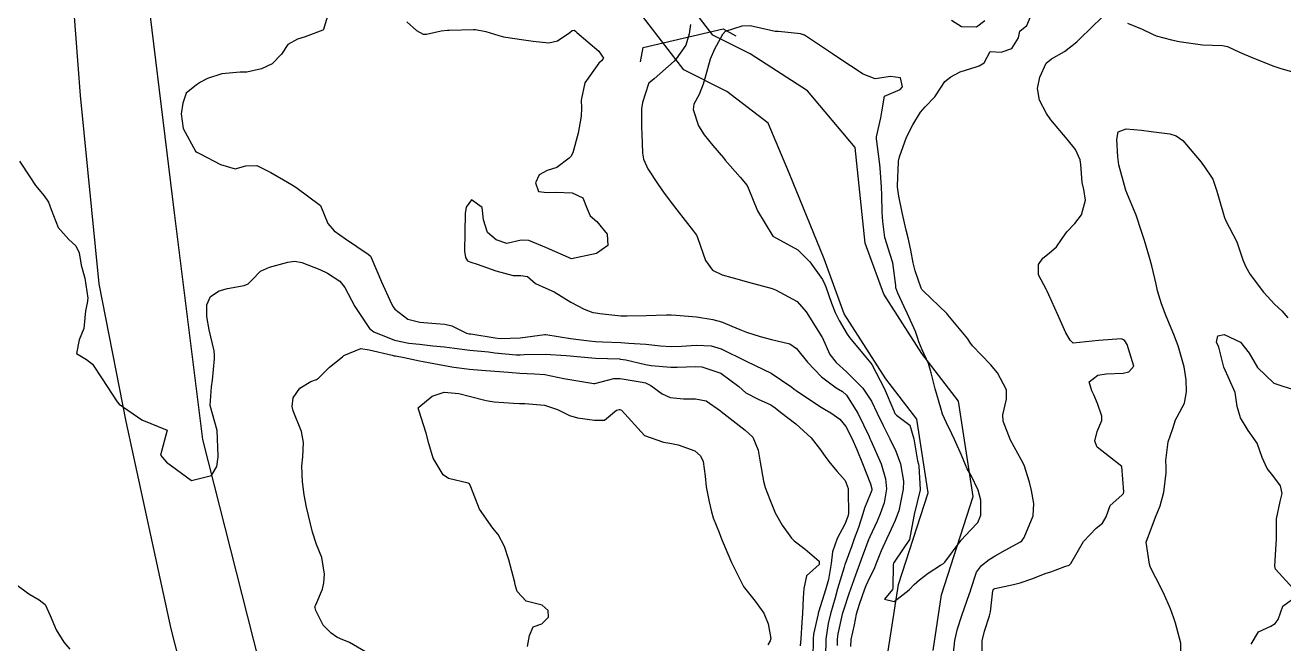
# Model space of a CAD drawing. Header units: metres. Extents: x 307586 to 320046, y 7427249 to 7434250.
# Drawn here: x 319046.2 to 319146.4, y 7429562.2 to 7429611.4 of the extents above; entities that cross this region are included whole.
import ezdxf

# ---------------------------------------------------------------- set-up
doc = ezdxf.new("R2010")
doc.units = ezdxf.units.M
doc.header["$MEASUREMENT"] = 0
for name, color, linetype in [('Curvas de Nivel 1m', 11, 'Continuous'), ('Curvas de Nivel 5m', 15, 'Continuous'), ('Hidrografia', 140, 'Continuous'), ('Pontes_Viadutos_Tubos', 190, 'Continuous'), ('Vias Primárias', 230, 'Continuous')]:
    doc.layers.add(name, color=color, linetype=linetype)

msp = doc.modelspace()

# ---------------------------------------------------------------- linework, layer by layer
at = {"layer": 'Curvas de Nivel 1m', "flags": 128}
for points, elevation in [([(319070.41, 7429612.6), (319069.98, 7429611.09), (319069.95, 7429611.05), (319069.91, 7429611.04), (319068.51, 7429610.5), (319067.9, 7429610.32), (319067.13, 7429609.89), (319066.62, 7429609.13), (319065.88, 7429608.35), (319065.05, 7429607.97), (319063.87, 7429607.71), (319063.34, 7429607.69), (319061.87, 7429607.57), (319060.75, 7429607.2), (319060.18, 7429606.89), (319059.86, 7429606.69), (319059.04, 7429606.02), (319058.79, 7429605.22), (319058.65, 7429604.39), (319058.81, 7429603.22), (319059.79, 7429601.42), (319059.9, 7429601.32), (319060.15, 7429601.2), (319061.78, 7429600.35), (319062.93, 7429600.02), (319063.78, 7429600.25), (319064.67, 7429600.26), (319065.77, 7429599.71), (319066.8, 7429599.12), (319067.42, 7429598.77), (319067.76, 7429598.55), (319069.74, 7429597.09), (319070.32, 7429595.67), (319070.81, 7429595.07), (319071.71, 7429594.45), (319073.53, 7429593.21), (319073.69, 7429593.09), (319073.73, 7429593.04), (319073.77, 7429592.96), (319074.58, 7429591.03), (319075.39, 7429589.28), (319075.52, 7429589.02), (319075.64, 7429588.83), (319076.68, 7429588.05), (319077.63, 7429587.81), (319078.91, 7429587.7), (319079.63, 7429587.64), (319080.19, 7429587.53), (319081.36, 7429586.94), (319081.57, 7429586.89), (319081.62, 7429586.88), (319081.69, 7429586.87), (319083.62, 7429586.55), (319084.03, 7429586.51), (319085.62, 7429586.57), (319087.59, 7429586.84), (319087.62, 7429586.84), (319087.66, 7429586.84), (319089.62, 7429586.52), (319091.11, 7429586.32), (319091.62, 7429586.27), (319092.18, 7429586.25), (319093.62, 7429586.2), (319094.26, 7429586.15), (319095.62, 7429586.05), (319096.78, 7429585.93), (319097.61, 7429585.88), (319098.45, 7429585.91), (319099.62, 7429585.97), (319100.82, 7429585.92), (319101.61, 7429585.7), (319103.56, 7429584.72), (319103.6, 7429584.7), (319103.66, 7429584.68), (319105.59, 7429583.76), (319107.23, 7429582.64), (319107.41, 7429582.48), (319107.57, 7429582.36), (319108.31, 7429581.88), (319109.56, 7429581.06), (319109.84, 7429580.89), (319110.33, 7429580.6), (319111.06, 7429580.1), (319111.54, 7429579.51), (319112.02, 7429578.58), (319112.4, 7429577.69), (319112.86, 7429576.57), (319113.49, 7429574.96), (319113.6, 7429574.56), (319113.59, 7429574.45), (319113.48, 7429574.18), (319113.01, 7429573.02), (319112.88, 7429572.57), (319112.54, 7429571.47), (319112.2, 7429570.57), (319112, 7429570.01), (319111.48, 7429568.58), (319111.46, 7429568.52), (319111.4, 7429568.33), (319110.88, 7429566.59), (319110.67, 7429565.88), (319110.31, 7429564.6), (319110.12, 7429563.83), (319109.95, 7429562.6), (319109.9, 7429561.19)], 767), ([(319076.61, 7429611.7), (319077.37, 7429611), (319077.91, 7429610.73), (319078.17, 7429610.73), (319079.34, 7429610.98), (319079.83, 7429611.05), (319079.91, 7429611.05), (319079.98, 7429611.04), (319081.91, 7429611.09), (319082.06, 7429611.08), (319082.89, 7429610.93), (319083.91, 7429610.62), (319084.3, 7429610.52), (319085.9, 7429610.27), (319086.64, 7429610.15), (319087.9, 7429610.04), (319088.59, 7429610.18), (319089.56, 7429610.85), (319089.76, 7429611.01), (319089.91, 7429611.05), (319090.02, 7429610.95), (319090.13, 7429610.85), (319091.89, 7429609.38), (319092.24, 7429608.82), (319092.1, 7429608.6), (319091.88, 7429608.4), (319090.76, 7429606.84), (319090.48, 7429605.47), (319090.5, 7429604.84), (319090.48, 7429604.2), (319090.23, 7429602.84), (319089.8, 7429601.27), (319089.66, 7429600.99), (319089.52, 7429600.85), (319088.53, 7429600.11), (319087.78, 7429599.87), (319087.14, 7429599.52), (319086.85, 7429598.88), (319087.09, 7429598.21), (319087.76, 7429598.12), (319088.46, 7429598.15), (319089.76, 7429598.09), (319090.61, 7429597.7), (319090.96, 7429596.83), (319091.19, 7429596.28), (319091.73, 7429595.82), (319092.54, 7429594.81), (319092.6, 7429593.92), (319091.7, 7429593.28), (319091.33, 7429593.19), (319089.69, 7429592.85), (319087.71, 7429593.72), (319086.3, 7429594.31), (319085.71, 7429594.33), (319084.56, 7429594.06), (319083.71, 7429594.37), (319083.03, 7429594.93), (319082.71, 7429595.96), (319082.59, 7429596.93), (319081.75, 7429597.54), (319081.31, 7429596.95), (319081.25, 7429596.46), (319081.21, 7429594.95), (319081.19, 7429593.46), (319081.26, 7429592.95), (319081.44, 7429592.69), (319081.69, 7429592.59), (319082.2, 7429592.42), (319083.68, 7429591.88), (319085.07, 7429591.52), (319085.68, 7429591.52), (319086.21, 7429591.43), (319086.85, 7429590.88), (319087.67, 7429590.52), (319088.32, 7429590.21), (319089.65, 7429589.39), (319090.7, 7429588.83), (319091.41, 7429588.59), (319091.64, 7429588.54), (319091.95, 7429588.51), (319093.64, 7429588.32), (319094.13, 7429588.3), (319095.64, 7429588.34), (319097.27, 7429588.38), (319097.64, 7429588.38), (319098.02, 7429588.37), (319099.64, 7429588.23), (319100.95, 7429588.02), (319101.63, 7429587.83), (319103.1, 7429587.22), (319103.63, 7429587), (319104.71, 7429586.67), (319105.62, 7429586.44), (319107.07, 7429586.09), (319107.61, 7429585.72), (319108.49, 7429584.62), (319109.59, 7429583.47), (319110.77, 7429582.59), (319111.27, 7429582.28), (319111.57, 7429581.99), (319112.49, 7429580.57), (319113.38, 7429578.72), (319113.45, 7429578.56), (319113.53, 7429578.39), (319114.34, 7429576.55), (319114.69, 7429575.35), (319114.76, 7429574.55), (319114.58, 7429573.44), (319114.26, 7429572.55), (319114.01, 7429571.99), (319113.43, 7429570.74), (319113.38, 7429570.61), (319113.36, 7429570.56), (319112.83, 7429569.15), (319112.62, 7429568.57), (319112.29, 7429567.68), (319111.9, 7429566.57), (319111.77, 7429566.19), (319111.37, 7429564.99), (319111.25, 7429564.58), (319110.9, 7429563.02), (319110.83, 7429562.59), (319110.83, 7429562.09)], 766), ([(319122.38, 7429561.39), (319122.38, 7429562.45), (319122.55, 7429563.24), (319122.96, 7429564.44), (319123.04, 7429564.77), (319123.23, 7429566.44), (319123.27, 7429566.56), (319123.39, 7429566.63), (319124.88, 7429566.93), (319125.39, 7429567.07), (319126.4, 7429567.41), (319127.4, 7429567.81), (319127.83, 7429567.96), (319128.95, 7429568.37), (319129.29, 7429568.49), (319129.42, 7429568.62), (319130.44, 7429570.35), (319131.44, 7429571.41), (319131.95, 7429571.83), (319132.24, 7429572.33), (319132.56, 7429573.23), (319133.48, 7429574.05), (319133.62, 7429574.18), (319133.65, 7429574.32), (319133.5, 7429576.32), (319131.53, 7429577.86), (319131.35, 7429578.34), (319131.54, 7429579.1), (319131.89, 7429579.99), (319131.89, 7429580.34), (319131.56, 7429581.35), (319131.25, 7429582.03), (319131.09, 7429582.35), (319130.88, 7429583.05), (319131.59, 7429583.58), (319132.24, 7429583.69), (319133.59, 7429583.76), (319134.04, 7429583.87), (319134.44, 7429584.31), (319133.91, 7429586.02), (319133.72, 7429586.32), (319133.62, 7429586.41), (319133.46, 7429586.48), (319131.62, 7429586.34), (319129.62, 7429586.15), (319129.38, 7429586.37), (319129.03, 7429586.97), (319128.41, 7429588.38), (319127.67, 7429589.98), (319127.56, 7429590.28), (319127.5, 7429590.39), (319126.86, 7429591.57), (319126.87, 7429592.4), (319127.21, 7429592.89), (319127.71, 7429593.29), (319128.3, 7429593.8), (319128.69, 7429594.38), (319129.11, 7429594.99), (319129.74, 7429595.67), (319130.28, 7429596.36), (319130.61, 7429597.51), (319130.46, 7429598.36), (319130.34, 7429598.92), (319130.23, 7429600.36), (319130.17, 7429600.73), (319129.8, 7429601.55), (319129.15, 7429602.38), (319127.84, 7429603.91), (319127.5, 7429604.4), (319126.93, 7429605.48), (319126.78, 7429606.41), (319126.97, 7429607.31), (319127.46, 7429608.4), (319127.9, 7429608.77), (319128.93, 7429609.35), (319129.91, 7429610.11), (319130.17, 7429610.37), (319131.93, 7429612.07)], 766), ([(319133.93, 7429611.59), (319135.12, 7429611.11), (319135.92, 7429610.72), (319136.22, 7429610.6), (319137.45, 7429610.28), (319137.82, 7429610.18), (319137.91, 7429610.16), (319138.05, 7429610.13), (319139.91, 7429609.86), (319141.5, 7429609.81), (319141.91, 7429609.73), (319142.84, 7429609.28), (319143.9, 7429608.83), (319145.58, 7429608.18), (319145.89, 7429608.06), (319146.06, 7429608.01), (319147.88, 7429607.49)], 766), ([(319138.19, 7429561.39), (319138.18, 7429562.26), (319137.75, 7429563.87), (319137.62, 7429564.27), (319137.37, 7429565.01), (319136.81, 7429566.28), (319136.2, 7429567.48), (319135.77, 7429568.29), (319135.68, 7429568.55), (319135.43, 7429570.3), (319136.16, 7429572.29), (319136.55, 7429573.2), (319136.82, 7429574.28), (319137.03, 7429575.81), (319137.03, 7429576.28), (319136.99, 7429576.8), (319137.18, 7429578.28), (319137.54, 7429579.35), (319137.77, 7429580.04), (319137.89, 7429580.27), (319138.47, 7429581.36), (319138.63, 7429582.26), (319138.62, 7429583.23), (319138.45, 7429584.26), (319137.96, 7429585.92), (319137.85, 7429586.27), (319137.63, 7429586.84), (319137.02, 7429588.28), (319136.64, 7429589.27), (319136.34, 7429590.29), (319136.22, 7429590.83), (319135.88, 7429592.3), (319135.7, 7429592.94), (319135.3, 7429594.3), (319135.09, 7429594.95), (319134.62, 7429596.31), (319133.82, 7429598.28), (319133.8, 7429598.32), (319133.77, 7429598.39), (319133.25, 7429600.33), (319133.16, 7429600.97), (319133.1, 7429602.33), (319133.19, 7429602.96), (319133.83, 7429603.2), (319135.06, 7429603.07), (319135.82, 7429602.98), (319137.3, 7429602.8), (319137.82, 7429602.64), (319138.33, 7429602.26), (319139.8, 7429600.54), (319139.92, 7429600.37), (319140.02, 7429600.25), (319140.73, 7429599.18), (319141.05, 7429598.23), (319141.57, 7429596.4), (319141.62, 7429596.22), (319141.65, 7429596.13), (319141.74, 7429595.92), (319142.64, 7429594.21), (319143.12, 7429592.78), (319143.35, 7429592.2), (319143.69, 7429591.6), (319144.77, 7429590.19), (319145.66, 7429589.21), (319146.21, 7429588.72), (319146.69, 7429588.16)], 767), ([(319045.78, 7429600.62), (319046.6, 7429599.37), (319047.07, 7429598.67), (319047.75, 7429597.87), (319048.09, 7429597.35), (319048.31, 7429596.77), (319048.87, 7429595.34), (319049.7, 7429594.39), (319050.27, 7429593.89), (319050.52, 7429593.32), (319050.7, 7429592.33), (319050.98, 7429591.31), (319051.23, 7429589.73), (319051.17, 7429589.31), (319051.04, 7429588.71), (319050.9, 7429587.31), (319050.53, 7429586.4), (319050.32, 7429585.32), (319051.12, 7429584.84), (319051.58, 7429584.47), (319052.37, 7429583.29), (319053.55, 7429581.47), (319053.71, 7429581.28), (319055.53, 7429580.03), (319057.52, 7429579.23), (319057, 7429577.24), (319057.49, 7429576.67), (319059.47, 7429575.21), (319061.06, 7429575.6), (319061.49, 7429576.32), (319061.58, 7429577.1), (319061.58, 7429577.18), (319061.52, 7429579.18), (319060.96, 7429581.19), (319061.05, 7429582.67), (319061.14, 7429583.19), (319061.29, 7429584.89), (319061.31, 7429585.18), (319061.26, 7429585.52), (319060.87, 7429587.19), (319060.7, 7429588.26), (319060.69, 7429589.19), (319060.99, 7429589.85), (319061.66, 7429590.3), (319062.33, 7429590.5), (319063.67, 7429590.72), (319063.97, 7429590.86), (319064.26, 7429591.15), (319064.97, 7429591.86), (319065.68, 7429592.18), (319067.14, 7429592.57), (319067.69, 7429592.65), (319068.24, 7429592.55), (319069.68, 7429592.01), (319070.29, 7429591.7), (319071.26, 7429591.07), (319071.67, 7429590.57), (319072.47, 7429589.05), (319073.63, 7429587.3), (319073.98, 7429587.04), (319075.62, 7429586.37), (319076.76, 7429586.15), (319077.61, 7429586.05), (319078.66, 7429585.93), (319079.61, 7429585.84), (319080.4, 7429585.75), (319081.61, 7429585.59), (319083.1, 7429585.44), (319083.61, 7429585.38), (319085.3, 7429585.21), (319085.61, 7429585.21), (319085.95, 7429585.24), (319087.61, 7429585.27), (319089.29, 7429585.17), (319089.61, 7429585.13), (319089.86, 7429585.1), (319091.6, 7429584.95), (319093.52, 7429584.88), (319093.6, 7429584.87), (319094.02, 7429584.8), (319095.6, 7429584.43), (319096.03, 7429584.35), (319097.6, 7429584.23), (319098.11, 7429584.23), (319099.6, 7429584.27), (319100.07, 7429584.25), (319101.59, 7429583.74), (319103.01, 7429582.69), (319103.57, 7429582.18), (319104.56, 7429581.67), (319105.56, 7429581.23), (319105.9, 7429581), (319106.34, 7429580.65), (319107.54, 7429579.71), (319108.77, 7429578.62), (319109.51, 7429577.65), (319109.94, 7429577.03), (319110.28, 7429576.6), (319110.84, 7429575.93), (319111.49, 7429575.21), (319111.71, 7429574.58), (319111.72, 7429574.33), (319111.74, 7429572.58), (319111.69, 7429572.34), (319111.44, 7429571.75), (319110.84, 7429570.59), (319110.48, 7429569.53), (319110.35, 7429568.6), (319110.14, 7429567.34), (319109.93, 7429566.6), (319109.36, 7429564.75), (319109.33, 7429564.65), (319109.32, 7429564.61), (319108.97, 7429562.98), (319108.93, 7429562.61), (319108.9, 7429561.03)], 768), ([(319147.39, 7429566.34), (319145.71, 7429568.17), (319145.65, 7429568.4), (319145.78, 7429570.17), (319145.79, 7429570.52), (319145.79, 7429572.17), (319146.1, 7429573.55), (319146.24, 7429574.17), (319146.12, 7429574.8), (319145.5, 7429575.62), (319145.04, 7429576.18), (319144.65, 7429577.05), (319144.26, 7429578.19), (319143.54, 7429579.2), (319142.93, 7429580.21), (319142.67, 7429581.1), (319142.51, 7429582.21), (319141.6, 7429584.22), (319141.21, 7429585.81), (319141.03, 7429586.23), (319141.13, 7429586.72), (319141.63, 7429586.82), (319142.94, 7429586.21), (319143.61, 7429585.33), (319144.28, 7429584.19), (319145.58, 7429582.96), (319147.37, 7429582.36)], 768), ([(319073.32, 7429561.58), (319072.04, 7429562.33), (319071.33, 7429562.63), (319071.02, 7429562.76), (319070.57, 7429563.07), (319069.95, 7429563.7), (319069.35, 7429564.86), (319069.3, 7429565.09), (319069.29, 7429565.15), (319069.36, 7429565.31), (319069.89, 7429566.56), (319070.01, 7429567.08), (319070.06, 7429567.75), (319069.84, 7429569.08), (319069.42, 7429570.13), (319069.09, 7429571.09), (319068.77, 7429572.42), (319068.63, 7429573.1), (319068.44, 7429574.08), (319068.29, 7429575.1), (319068.24, 7429576.35), (319068.32, 7429577.1), (319068.38, 7429578.24), (319068.21, 7429579.1), (319067.55, 7429580.75), (319067.48, 7429581.11), (319067.56, 7429581.78), (319068.1, 7429582.57), (319068.97, 7429583.1), (319069.42, 7429583.25), (319069.58, 7429583.36), (319070.44, 7429584.23), (319071.47, 7429585.06), (319071.6, 7429585.16), (319072.94, 7429585.71), (319073.61, 7429585.61), (319075.44, 7429585.18), (319075.6, 7429585.14), (319075.71, 7429585.12), (319076.4, 7429585.01), (319077.6, 7429584.72), (319077.91, 7429584.67), (319079.59, 7429584.35), (319080.33, 7429584.22), (319081.59, 7429584.06), (319082.54, 7429583.98), (319083.59, 7429583.9), (319084.68, 7429583.82), (319085.59, 7429583.75), (319086.76, 7429583.71), (319087.58, 7429583.64), (319089.1, 7429583.33), (319089.58, 7429583.24), (319091.48, 7429582.92), (319091.57, 7429582.92), (319093.07, 7429583.32), (319093.58, 7429583.33), (319095.32, 7429583.04), (319095.58, 7429582.97), (319096.01, 7429582.77), (319096.91, 7429582.1), (319097.56, 7429581.81), (319098.61, 7429581.7), (319099.56, 7429581.71), (319100.41, 7429581.56), (319101.55, 7429580.75), (319101.61, 7429580.7), (319103.53, 7429579.23), (319104.13, 7429578.67), (319104.56, 7429577.62), (319104.71, 7429576.67), (319104.99, 7429575.17), (319105.12, 7429574.66), (319105.47, 7429573.7), (319105.92, 7429572.65), (319106.46, 7429571.66), (319107.22, 7429570.63), (319107.43, 7429570.41), (319108.3, 7429569.74), (319109.41, 7429568.79), (319109.42, 7429568.61), (319109.4, 7429568.52), (319108.39, 7429567.62), (319108.19, 7429566.62), (319108.13, 7429565.87), (319108.08, 7429564.62), (319108.04, 7429563.93), (319107.95, 7429562.62), (319107.89, 7429562.06)], 769), ([(319045.38, 7429567.04), (319046.53, 7429566.2), (319047.36, 7429565.73), (319047.83, 7429565.35), (319048.22, 7429564.47), (319048.7, 7429563.34), (319049.32, 7429562.36), (319049.8, 7429561.8)], 769), ([(319143.77, 7429562.19), (319144.36, 7429563.18), (319145.35, 7429563.62), (319145.69, 7429563.84), (319145.93, 7429564.16), (319146.31, 7429565.22), (319147.38, 7429566.01)], 768)]:
    msp.add_lwpolyline(points, dxfattribs=dict(at, elevation=elevation))
at = {"layer": 'Curvas de Nivel 1m', "elevation": 764, "flags": 128}
msp.add_lwpolyline([(319115.87, 7429607.25), (319115.09, 7429607.34), (319113.87, 7429607.17), (319112.92, 7429607.53), (319111.89, 7429608.2), (319111.3, 7429608.59), (319110.46, 7429609.16), (319109.9, 7429609.53), (319108.24, 7429610.63), (319107.91, 7429610.75), (319106.17, 7429610.92), (319105.92, 7429610.94), (319105.56, 7429611.02), (319103.92, 7429611.37), (319103.25, 7429611.35), (319101.92, 7429610.93), (319101.72, 7429610.7), (319101.08, 7429609.52), (319100.73, 7429608.72), (319100.32, 7429607.18), (319100.19, 7429606.73), (319099.85, 7429605.93), (319099.44, 7429605.14), (319099.38, 7429604.73), (319099.82, 7429603.43), (319100.26, 7429602.72), (319100.96, 7429601.87), (319101.79, 7429600.87), (319101.94, 7429600.7), (319103.12, 7429599.34), (319103.67, 7429598.68), (319103.76, 7429598.5), (319104.5, 7429596.67), (319105.72, 7429594.66), (319107.71, 7429593.57), (319108.67, 7429592.62), (319109.68, 7429591.19), (319109.87, 7429590.8), (319109.93, 7429590.61), (319110.38, 7429589.33), (319110.69, 7429588.59), (319111.01, 7429587.95), (319111.63, 7429586.86), (319111.82, 7429586.58), (319112.99, 7429585.19), (319113.52, 7429584.56), (319113.6, 7429584.44), (319114.58, 7429582.55), (319115.34, 7429580.76), (319115.43, 7429580.54), (319115.55, 7429580.4), (319116.63, 7429579.61), (319116.95, 7429578.52), (319117.23, 7429576.79), (319117.31, 7429576.51), (319117.34, 7429576.36), (319117.45, 7429574.51), (319117.45, 7429574.47), (319116.96, 7429572.52), (319116.86, 7429571.94), (319116.6, 7429570.52), (319115.42, 7429568.8), (319115.32, 7429568.64), (319115.29, 7429568.54), (319115.28, 7429566.65), (319115.25, 7429566.54), (319114.6, 7429565.77), (319115.37, 7429565.58), (319116.57, 7429566.52), (319116.97, 7429566.93), (319117.39, 7429567.31), (319118.07, 7429567.83), (319119.06, 7429568.49), (319119.3, 7429568.6), (319119.42, 7429568.71), (319120.7, 7429570.47), (319121.44, 7429571.26), (319122.02, 7429571.88), (319122.28, 7429572.45), (319122.26, 7429573.66), (319122.06, 7429574.45), (319121.49, 7429575.61), (319121.18, 7429576.14), (319121.04, 7429576.47), (319120.74, 7429577.24), (319120.18, 7429578.48), (319119.97, 7429578.92), (319119.55, 7429579.8), (319119.23, 7429580.49), (319119.08, 7429580.98), (319118.64, 7429582.5), (319118.32, 7429583.77), (319118.1, 7429584.51), (319117.61, 7429585.62), (319117.35, 7429586.24), (319117.27, 7429586.52), (319117.08, 7429587.07), (319116.41, 7429588.53), (319116.16, 7429589.03), (319115.67, 7429590.12), (319115.52, 7429590.54), (319115.5, 7429590.72), (319115.26, 7429592.54), (319115.05, 7429593.2), (319114.62, 7429594.55), (319114.47, 7429595.82), (319114.43, 7429596.55), (319114.4, 7429597.91), (319114.37, 7429598.55), (319114.26, 7429600.08), (319114.22, 7429600.56), (319113.97, 7429602.4), (319113.96, 7429602.56), (319114.32, 7429604.07), (319114.39, 7429604.55), (319114.6, 7429605.8), (319115.86, 7429606.33), (319116.03, 7429606.54)], close=True, dxfattribs=at)
at = {"layer": 'Curvas de Nivel 5m', "flags": 128}
for points, elevation in [([(319120.07, 7429561.23), (319120.19, 7429562.48), (319120.42, 7429563.4), (319120.76, 7429564.47), (319121.38, 7429566.23), (319121.44, 7429566.4), (319121.46, 7429566.46), (319121.93, 7429567.93), (319122.32, 7429568.45), (319122.94, 7429568.92), (319123.42, 7429569.23), (319124.2, 7429569.66), (319125.43, 7429570.34), (319125.53, 7429570.42), (319125.71, 7429570.69), (319126.44, 7429572.41), (319126.5, 7429573.37), (319126.31, 7429574.41), (319126.15, 7429575.07), (319125.71, 7429576.42), (319125.51, 7429576.82), (319124.62, 7429578.43), (319124.05, 7429579.93), (319124.02, 7429580.44), (319124.32, 7429581.68), (319124.31, 7429582.43), (319123.59, 7429583.79), (319123.04, 7429584.45), (319121.62, 7429585.92), (319121.39, 7429586.23), (319121.23, 7429586.47), (319119.65, 7429588.4), (319119.56, 7429588.49), (319117.67, 7429590.3), (319117.58, 7429590.42), (319117.53, 7429590.51), (319117.04, 7429591.88), (319116.89, 7429592.52), (319116.7, 7429593.53), (319116.48, 7429594.53), (319116.34, 7429595.14), (319116.02, 7429596.54), (319115.76, 7429597.83), (319115.64, 7429598.54), (319115.63, 7429598.69), (319115.71, 7429600.54), (319115.72, 7429600.62), (319115.8, 7429600.97), (319116.36, 7429602.53), (319116.86, 7429603.5), (319117.48, 7429604.52), (319117.85, 7429604.95), (319118.62, 7429605.74), (319119.12, 7429606.5), (319119.41, 7429606.95), (319119.88, 7429607.33), (319120.63, 7429607.73), (319121.89, 7429608.13), (319122.15, 7429608.2), (319122.53, 7429608.45), (319123.02, 7429609.33), (319123.9, 7429609.28), (319124.75, 7429609.59), (319125.28, 7429610.43), (319125.38, 7429610.96), (319125.92, 7429611.4), (319126.35, 7429612.41)], 765), ([(319099.18, 7429611.48), (319099.07, 7429610.74), (319098.8, 7429609.84), (319098.02, 7429608.75), (319097.96, 7429608.67), (319097.88, 7429608.58), (319096.27, 7429607.17), (319095.86, 7429606.82), (319095.84, 7429606.8), (319095.83, 7429606.78), (319095.35, 7429605.28), (319095.28, 7429604.79), (319095.28, 7429603.33), (319095.3, 7429602.79), (319095.34, 7429601.24), (319095.42, 7429600.78), (319095.78, 7429600), (319096.59, 7429598.77), (319097.08, 7429598.08), (319097.75, 7429597.19), (319098.09, 7429596.75), (319099.4, 7429595.06), (319099.64, 7429594.73), (319099.72, 7429594.55), (319100.37, 7429592.72), (319100.93, 7429591.95), (319101.68, 7429591.57), (319103.22, 7429591.14), (319103.68, 7429591.02), (319104.99, 7429590.67), (319105.67, 7429590.48), (319105.93, 7429590.39), (319107.66, 7429589.45), (319108.37, 7429588.62), (319109.62, 7429586.64), (319109.64, 7429586.62), (319110.25, 7429585.24), (319110.75, 7429584.59), (319111.59, 7429583.86), (319112.89, 7429582.57), (319113.56, 7429581.53), (319114.03, 7429580.56), (319114.5, 7429579.59), (319115.03, 7429578.54), (319115.52, 7429577.55), (319115.89, 7429576.53), (319116.12, 7429575.17), (319116.1, 7429574.53), (319115.74, 7429572.81), (319115.65, 7429572.54), (319115.45, 7429572.03), (319114.98, 7429571), (319114.77, 7429570.55), (319114.34, 7429569.63), (319113.92, 7429568.55), (319113.78, 7429568.19), (319113.4, 7429567.48), (319113.11, 7429566.84), (319113.01, 7429566.56), (319112.58, 7429565.36), (319112.35, 7429564.57), (319112.18, 7429563.74), (319111.94, 7429562.57), (319111.9, 7429562)], 765), ([(319122.6, 7429611.78), (319121.92, 7429611.27), (319120.74, 7429611.3), (319119.93, 7429611.82)], 765), ([(319086.19, 7429562.02), (319086.36, 7429562.88), (319086.66, 7429563.56), (319087.35, 7429563.82), (319087.87, 7429564.35), (319087.84, 7429564.87), (319087.37, 7429565.3), (319086.1, 7429565.62), (319085.38, 7429566.39), (319085.23, 7429566.9), (319085.19, 7429567.1), (319084.73, 7429568.91), (319084.37, 7429569.96), (319083.88, 7429570.92), (319083.44, 7429571.43), (319082.39, 7429572.93), (319081.7, 7429574.72), (319081.6, 7429574.94), (319081.48, 7429574.99), (319079.91, 7429575.38), (319079.49, 7429575.67), (319078.7, 7429576.98), (319078.35, 7429578.15), (319078.14, 7429578.98), (319077.55, 7429580.81), (319077.51, 7429580.99), (319077.55, 7429581.05), (319078.62, 7429581.92), (319079.57, 7429582.24), (319080.75, 7429582.14), (319081.56, 7429581.91), (319082.91, 7429581.58), (319083.56, 7429581.48), (319085.09, 7429581.37), (319085.56, 7429581.35), (319086, 7429581.33), (319087.56, 7429581.2), (319088.59, 7429580.86), (319089.55, 7429580.39), (319090.17, 7429580.21), (319091.54, 7429580.01), (319092.34, 7429580.02), (319093.29, 7429580.8), (319093.49, 7429580.87), (319093.55, 7429580.87), (319093.67, 7429580.8), (319095.52, 7429578.78), (319097.02, 7429578.26), (319097.52, 7429578.18), (319098.2, 7429578.06), (319099.51, 7429577.56), (319099.96, 7429577.17), (319100.19, 7429576.72), (319100.33, 7429575.56), (319100.42, 7429574.72), (319100.65, 7429573.52), (319100.83, 7429572.71), (319100.97, 7429572.23), (319101.44, 7429571.07), (319101.59, 7429570.7), (319101.69, 7429570.44), (319102.44, 7429568.69), (319103.38, 7429566.79), (319103.46, 7429566.68), (319104.32, 7429565.62), (319105, 7429564.66), (319105.35, 7429563.81), (319105.56, 7429562.65), (319105.51, 7429562.47), (319105.33, 7429562.15)], 770)]:
    msp.add_lwpolyline(points, dxfattribs=dict(at, elevation=elevation))
at = {"layer": 'Hidrografia'}
for points in [[(319118.47, 7429561.69), (319119.14, 7429566.13), (319121.67, 7429573.93), (319120.5, 7429581.53), (319117.59, 7429585.32), (319114.55, 7429590.04), (319113.08, 7429594.09), (319112.26, 7429601.71), (319108.48, 7429606.21), (319103.92, 7429609.15), (319100.95, 7429610.65), (319090.85, 7429623.78)], [(319114.91, 7429561.65), (319115.72, 7429566.94), (319118.08, 7429574.22), (319117.18, 7429580.1), (319114.72, 7429583.3), (319111.39, 7429588.48), (319109.81, 7429592.84), (319107.06, 7429599.6), (319105.35, 7429603.63), (319102.05, 7429606.17), (319098.65, 7429607.88), (319088.07, 7429621.64)]]:
    msp.add_lwpolyline(points, dxfattribs=at)
at = {"layer": 'Pontes_Viadutos_Tubos'}
msp.add_lwpolyline([(319095.2, 7429608.53), (319095.41, 7429609.67), (319101.78, 7429611.15), (319102.79, 7429610.6)], dxfattribs=at)
at = {"layer": 'Vias Primárias'}
for points in [[(319139.02, 7429362.19), (319143.75, 7429379.75), (319143.89, 7429389.13), (319141.67, 7429400.18), (319139.3, 7429408.65), (319132.57, 7429422.31), (319124.25, 7429436.44), (319114.79, 7429450.85), (319105.25, 7429465.83), (319098.22, 7429475.95), (319090.91, 7429485.56), (319082.38, 7429496.89), (319076.57, 7429507.07), (319070.63, 7429519.04), (319068.83, 7429523), (319064.39, 7429538.32), (319060.59, 7429552.73), (319057.86, 7429563.41), (319054.28, 7429579.9), (319052.13, 7429590.87), (319050.64, 7429605.84), (319048.04, 7429640.01)], [(319139.02, 7429362.19), (319143.75, 7429379.75), (319143.89, 7429389.13), (319141.67, 7429400.18), (319139.3, 7429408.65), (319132.57, 7429422.31), (319124.25, 7429436.44), (319114.79, 7429450.85), (319105.25, 7429465.83), (319098.22, 7429475.95), (319090.91, 7429485.56), (319082.38, 7429496.89), (319076.57, 7429507.07), (319070.63, 7429519.04), (319068.83, 7429523), (319064.39, 7429538.32), (319060.59, 7429552.73), (319057.86, 7429563.41), (319054.28, 7429579.9), (319052.13, 7429590.87), (319050.64, 7429605.84), (319048.04, 7429640.01)], [(319146.72, 7429407.71), (319144.28, 7429413.41), (319138.96, 7429424.21), (319130.48, 7429439.21), (319118.76, 7429459.16), (319098.4, 7429486.14), (319086.83, 7429502.23), (319080.43, 7429512.95), (319075.26, 7429524.13), (319068.85, 7429545.03), (319060.38, 7429578.48), (319058.11, 7429596.51), (319055.43, 7429618.43)], [(319146.72, 7429407.71), (319144.28, 7429413.41), (319138.96, 7429424.21), (319130.48, 7429439.21), (319118.76, 7429459.16), (319098.4, 7429486.14), (319086.83, 7429502.23), (319080.43, 7429512.95), (319075.26, 7429524.13), (319068.85, 7429545.03), (319060.38, 7429578.48), (319058.11, 7429596.51), (319055.43, 7429618.43)]]:
    msp.add_lwpolyline(points, dxfattribs=at)

doc.saveas('drawing.dxf')
